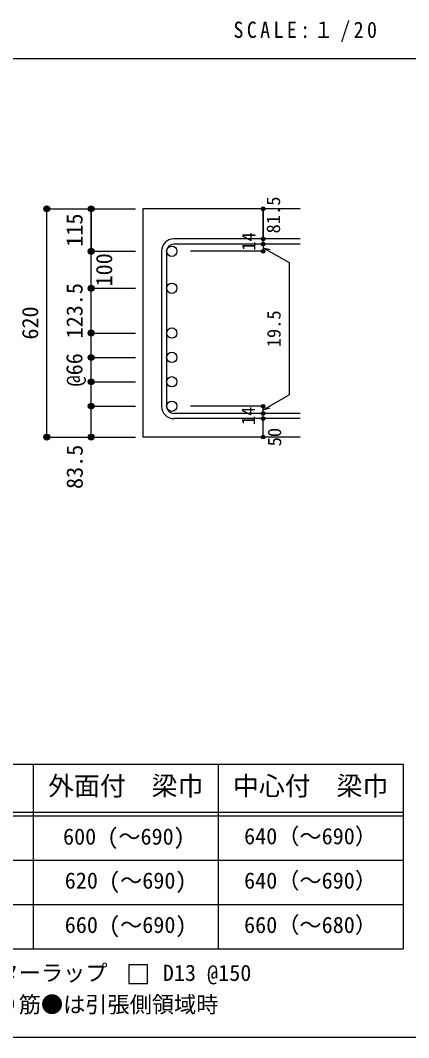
# Model space of a CAD drawing. Units: millimetres at full size, sheet at 1:20; some dimension numbers follow another scale. Extents: x -3982 to 3969, y -2797 to 2801.
# Drawn here: x 1372 to 2422, y -2797 to -45 of the extents above; entities that cross this region are included whole.
import ezdxf
from ezdxf.enums import TextEntityAlignment as Align

# ---------------------------------------------------------------- set-up
doc = ezdxf.new("R2010")
doc.units = ezdxf.units.MM
doc.header["$LTSCALE"] = 20
doc.header["$PDMODE"] = 32
doc.header["$PDSIZE"] = 10
for name, color, linetype in [('6-1_躯体線', 2, 'Continuous'), ('6-5_梁主筋', 7, 'Continuous'), ('6-6_S.T.P.', 7, 'Continuous'), ('6-7_文字', 7, 'Continuous'), ('6-D_寸法', 4, 'Continuous'), ('6-E_枠', 7, 'Continuous'), ('F-0_枠', 6, 'Continuous')]:
    doc.layers.add(name, color=color, linetype=linetype)
doc.styles.add('ＭＳ ゴシック', font='')
doc.styles.get('ＭＳ ゴシック').set_extended_font_data('MS Gothic')

msp = doc.modelspace()

# ---------------------------------------------------------------- linework, layer by layer
at = {"layer": '6-1_躯体線'}
for p, q in [((2128.29, -554.67), (1703.29, -554.67)), ((1703.29, -554.67), (1703.29, -1172.17)), ((2128.29, -1172.17), (1703.29, -1172.17))]:
    msp.add_line(p, q, dxfattribs=at)
at = {"layer": '6-5_梁主筋', "color": 3}
for centre in [(1781.29, -669.6), (1781.29, -769.67), (1781.29, -890.67), (1781.29, -956.67), (1781.29, -1022.67), (1781.29, -1088.67)]:
    msp.add_circle(centre, 14, dxfattribs=at)
at = {"layer": '6-6_S.T.P.'}
for p, q in [((2128.29, -636.1), (1786.79, -636.1)), ((2128.29, -650.1), (1786.79, -650.1)), ((1753.29, -669.6), (1753.29, -1088.67)), ((1767.29, -669.6), (1767.29, -1088.67)), ((2128.29, -1108.17), (1786.79, -1108.17)), ((2128.29, -1122.17), (1786.79, -1122.17))]:
    msp.add_line(p, q, dxfattribs=at)
for centre, radius, start, end in [((1786.79, -669.6), 33.5, 90, 180), ((1786.79, -669.6), 19.5, 90, 180), ((1786.79, -1088.67), 33.5, 180, 270), ((1786.79, -1088.67), 19.5, 180, 270)]:
    msp.add_arc(centre, radius, start, end, dxfattribs=at)
at = {"layer": '6-7_文字'}
msp.add_lwpolyline([(1665.21, -2650.25), (1715.21, -2650.25), (1715.21, -2600.25), (1665.21, -2600.25)], close=True, dxfattribs=at)
at = {"layer": '6-D_寸法'}
for p, q in [((1443.29, -554.67), (1563.29, -554.67)), ((1443.29, -554.67), (1563.29, -554.67)), ((1443.29, -1172.17), (1443.29, -554.67)), ((1563.29, -554.67), (1683.29, -554.67)), ((2028.29, -650.1), (2028.29, -636.1)), ((2028.29, -650.1), (2028.29, -669.6)), ((2028.29, -659.85), (2098.35, -700.3)), ((2028.29, -659.85), (2047.61, -665.03)), ((1563.29, -669.6), (1683.29, -669.6)), ((1563.29, -769.67), (1563.29, -669.6)), ((2028.29, -669.6), (1832.2, -669.6)), ((2098.35, -700.3), (2098.35, -1057.97)), ((1563.29, -890.67), (1563.29, -769.67)), ((1563.29, -769.67), (1683.29, -769.67)), ((1563.29, -890.67), (1683.29, -890.67)), ((1563.29, -890.67), (1683.29, -890.67)), ((1563.29, -890.67), (1683.29, -890.67)), ((1563.29, -956.67), (1683.29, -956.67)), ((1563.29, -956.67), (1683.29, -956.67)), ((1563.29, -956.67), (1683.29, -956.67)), ((1563.29, -1022.67), (1683.29, -1022.67)), ((1563.29, -1022.67), (1683.29, -1022.67)), ((1563.29, -1022.67), (1683.29, -1022.67)), ((2028.29, -1098.42), (2098.35, -1057.97)), ((1563.29, -1088.67), (1683.29, -1088.67)), ((1563.29, -1088.67), (1683.29, -1088.67)), ((1563.29, -1088.67), (1683.29, -1088.67)), ((2028.29, -1088.67), (1832.2, -1088.67)), ((2028.29, -1108.17), (2028.29, -1088.67)), ((2028.29, -1098.42), (2047.61, -1093.25)), ((2028.29, -1122.17), (2028.29, -1108.17)), ((2028.29, -1172.17), (2028.29, -1122.17)), ((1563.29, -1172.17), (1683.29, -1172.17))]:
    msp.add_line(p, q, dxfattribs=at)
for points in [[(1443.29, -554.67), (1563.29, -554.67), (1683.29, -554.67)], [(1563.29, -554.67), (1563.29, -669.6), (1563.29, -554.67)], [(2028.29, -636.1), (2028.29, -554.67), (2028.29, -636.1)], [(1443.29, -1172.17), (1563.29, -1172.17), (1563.29, -1088.67), (1563.29, -890.67)]]:
    msp.add_lwpolyline(points, dxfattribs=at)
for centre, radius in [((1443.29, -554.67), 8), ((1443.29, -554.67), 7.2), ((1443.29, -554.67), 6.4), ((1443.29, -554.67), 5.6), ((1443.29, -554.67), 4.8), ((1563.29, -554.67), 8), ((1563.29, -554.67), 7.2), ((1563.29, -554.67), 6.4), ((1563.29, -554.67), 5.6), ((1563.29, -554.67), 4.8), ((1443.29, -554.67), 4), ((1443.29, -554.67), 3.2), ((1443.29, -554.67), 2.4), ((1443.29, -554.67), 1.6), ((1443.29, -554.67), 0.8), ((1563.29, -554.67), 4), ((1563.29, -554.67), 3.2), ((1563.29, -554.67), 2.4), ((1563.29, -554.67), 1.6), ((1563.29, -554.67), 0.8), ((2028.29, -554.67), 4), ((2028.29, -554.67), 3.6), ((2028.29, -554.67), 3.2), ((2028.29, -554.67), 2.8), ((2028.29, -554.67), 2.4), ((2028.29, -554.67), 2), ((2028.29, -554.67), 1.6), ((2028.29, -554.67), 1.2), ((2028.29, -554.67), 0.8), ((2028.29, -554.67), 0.4), ((2028.29, -636.1), 4), ((2028.29, -636.1), 3.6), ((2028.29, -636.1), 3.2), ((2028.29, -650.1), 4), ((2028.29, -650.1), 3.6), ((2028.29, -650.1), 3.2), ((2028.29, -636.1), 2.8), ((2028.29, -650.1), 2.8), ((2028.29, -636.1), 2.4), ((2028.29, -650.1), 2.4), ((2028.29, -636.1), 2), ((2028.29, -650.1), 2), ((2028.29, -636.1), 1.6), ((2028.29, -650.1), 1.6), ((2028.29, -636.1), 1.2), ((2028.29, -650.1), 1.2), ((2028.29, -636.1), 0.8), ((2028.29, -650.1), 0.8), ((2028.29, -636.1), 0.4), ((2028.29, -650.1), 0.4), ((1563.29, -669.6), 8), ((1563.29, -669.6), 7.2), ((1563.29, -669.6), 6.4), ((1563.29, -669.6), 5.6), ((1563.29, -669.6), 4.8), ((1563.29, -669.6), 4), ((1563.29, -669.6), 3.2), ((1563.29, -669.6), 2.4), ((1563.29, -669.6), 1.6), ((1563.29, -669.6), 0.8), ((2028.29, -669.6), 4), ((2028.29, -669.6), 3.6), ((2028.29, -669.6), 3.2), ((2028.29, -669.6), 2.8), ((2028.29, -669.6), 2.4), ((2028.29, -669.6), 2), ((2028.29, -669.6), 1.6), ((2028.29, -669.6), 1.2), ((2028.29, -669.6), 0.8), ((2028.29, -669.6), 0.4), ((1563.29, -769.67), 8), ((1563.29, -769.67), 7.2), ((1563.29, -769.67), 6.4), ((1563.29, -769.67), 5.6), ((1563.29, -769.67), 4.8), ((1563.29, -769.67), 4), ((1563.29, -769.67), 3.2), ((1563.29, -769.67), 2.4), ((1563.29, -769.67), 1.6), ((1563.29, -769.67), 0.8), ((1563.29, -890.67), 8), ((1563.29, -890.67), 7.2), ((1563.29, -890.67), 6.4), ((1563.29, -890.67), 5.6), ((1563.29, -890.67), 4.8), ((1563.29, -890.67), 4), ((1563.29, -890.67), 3.2), ((1563.29, -890.67), 2.4), ((1563.29, -890.67), 1.6), ((1563.29, -890.67), 0.8), ((1563.29, -956.67), 8), ((1563.29, -956.67), 7.2), ((1563.29, -956.67), 6.4), ((1563.29, -956.67), 5.6), ((1563.29, -956.67), 4.8), ((1563.29, -956.67), 4), ((1563.29, -956.67), 3.2), ((1563.29, -956.67), 2.4), ((1563.29, -956.67), 1.6), ((1563.29, -956.67), 0.8), ((1563.29, -1022.67), 8), ((1563.29, -1022.67), 7.2), ((1563.29, -1022.67), 6.4), ((1563.29, -1022.67), 5.6), ((1563.29, -1022.67), 4.8), ((1563.29, -1022.67), 4), ((1563.29, -1022.67), 3.2), ((1563.29, -1022.67), 2.4), ((1563.29, -1022.67), 1.6), ((1563.29, -1022.67), 0.8), ((1563.29, -1088.67), 8), ((1563.29, -1088.67), 7.2), ((1563.29, -1088.67), 6.4), ((1563.29, -1088.67), 5.6), ((1563.29, -1088.67), 4.8), ((1563.29, -1088.67), 4), ((1563.29, -1088.67), 3.2), ((1563.29, -1088.67), 2.4), ((1563.29, -1088.67), 1.6), ((1563.29, -1088.67), 0.8), ((2028.29, -1088.67), 4), ((2028.29, -1088.67), 3.6), ((2028.29, -1088.67), 3.2), ((2028.29, -1088.67), 2.8), ((2028.29, -1088.67), 2.4), ((2028.29, -1088.67), 2), ((2028.29, -1088.67), 1.6), ((2028.29, -1088.67), 1.2), ((2028.29, -1088.67), 0.8), ((2028.29, -1088.67), 0.4), ((2028.29, -1108.17), 4), ((2028.29, -1122.17), 4), ((2028.29, -1108.17), 3.6), ((2028.29, -1122.17), 3.6), ((2028.29, -1108.17), 3.2), ((2028.29, -1122.17), 3.2), ((2028.29, -1108.17), 2.8), ((2028.29, -1122.17), 2.8), ((2028.29, -1108.17), 2.4), ((2028.29, -1122.17), 2.4), ((2028.29, -1108.17), 2), ((2028.29, -1122.17), 2), ((2028.29, -1108.17), 1.6), ((2028.29, -1122.17), 1.6), ((2028.29, -1108.17), 1.2), ((2028.29, -1122.17), 1.2), ((2028.29, -1108.17), 0.8), ((2028.29, -1122.17), 0.8), ((2028.29, -1108.17), 0.4), ((2028.29, -1122.17), 0.4), ((1443.29, -1172.17), 8), ((1443.29, -1172.17), 7.2), ((1443.29, -1172.17), 6.4), ((1443.29, -1172.17), 5.6), ((1443.29, -1172.17), 4.8), ((1443.29, -1172.17), 4), ((1443.29, -1172.17), 3.2), ((1443.29, -1172.17), 2.4), ((1443.29, -1172.17), 1.6), ((1443.29, -1172.17), 0.8), ((1563.29, -1172.17), 8), ((1563.29, -1172.17), 7.2), ((1563.29, -1172.17), 6.4), ((1563.29, -1172.17), 5.6), ((1563.29, -1172.17), 4.8), ((1563.29, -1172.17), 4), ((1563.29, -1172.17), 3.2), ((1563.29, -1172.17), 2.4), ((1563.29, -1172.17), 1.6), ((1563.29, -1172.17), 0.8), ((2028.29, -1172.17), 4), ((2028.29, -1172.17), 3.6), ((2028.29, -1172.17), 3.2), ((2028.29, -1172.17), 2.8), ((2028.29, -1172.17), 2.4), ((2028.29, -1172.17), 2), ((2028.29, -1172.17), 1.6), ((2028.29, -1172.17), 1.2), ((2028.29, -1172.17), 0.8), ((2028.29, -1172.17), 0.4)]:
    msp.add_circle(centre, radius, dxfattribs=at)
at = {"layer": '6-D_寸法', "color": 7}
for p in [(1443.29, -554.67), (1563.29, -554.67), (2028.29, -554.67), (2028.29, -636.1), (2028.29, -650.1), (1563.29, -669.6), (2028.29, -669.6), (1563.29, -769.67), (1563.29, -890.67), (1563.29, -956.67), (1563.29, -1022.67), (1563.29, -1088.67), (2028.29, -1088.67), (2028.29, -1088.67), (2028.29, -1108.17), (2028.29, -1122.17), (1443.29, -1172.17), (1563.29, -1172.17), (2028.29, -1172.17)]:
    msp.add_point(p, dxfattribs=at)
at = {"layer": '6-E_枠', "color": 3}
for p, q in [((965.14, -2056.95), (2406.83, -2056.95)), ((2406.83, -2056.95), (2406.83, -2556.95)), ((965.14, -2556.95), (2406.83, -2556.95))]:
    msp.add_line(p, q, dxfattribs=at)
at = {"layer": '6-E_枠'}
for p, q in [((1406.83, -2056.95), (1406.83, -2556.95)), ((1906.83, -2056.95), (1906.83, -2556.95)), ((965.14, -2186.95), (2406.83, -2186.95)), ((965.14, -2196.95), (2406.83, -2196.95)), ((965.14, -2316.95), (2406.83, -2316.95)), ((965.14, -2436.95), (2406.83, -2436.95))]:
    msp.add_line(p, q, dxfattribs=at)
at = {"layer": 'F-0_枠', "color": 2}
msp.add_line((-3981.92, -148.03), (2482.4, -148.03), dxfattribs=at)
at = {"layer": 'F-0_枠'}
msp.add_line((3969.4, -2796.83), (-3981.92, -2796.83), dxfattribs=at)

# ---------------------------------------------------------------- texts
at = {"layer": '6-7_文字', "color": 2, "style": 'ＭＳ ゴシック'}
for s, p in [('外面付\u3000梁巾', (1446.83, -2156.95)), ('中心付\u3000梁巾', (1946.83, -2156.95))]:
    msp.add_text(s, height=51.32, dxfattribs=at).set_placement(p, align=Align.BOTTOM_LEFT)
at = {"layer": '6-7_文字', "style": 'ＭＳ ゴシック'}
for s, p in [('600 (～690)', (1487.14, -2287.95)), ('640（～690）', (1976.83, -2286.95)), ('620 (～690)', (1491.83, -2406.95)), ('640（～690）', (1976.83, -2406.95)), ('660 (～690)', (1491.83, -2526.95)), ('660（～680）', (1976.83, -2526.95)), ('※ 基礎梁スターラップ     D13 @150', (977.51, -2656.67)), ('※ 柱型立上り筋●は引張側領域時', (977.51, -2742.34))]:
    msp.add_text(s, height=43.99, dxfattribs=at).set_placement(p, align=Align.BOTTOM_LEFT)
at = {"layer": '6-7_文字', "color": 2, "insert": (1948.17, -103.03), "char_height": 43.99, "attachment_point": 7, "style": 'ＭＳ ゴシック'}
msp.add_mtext('\\T1.34;\\W0.9;SCALE:１/20', dxfattribs=at)
at = {"layer": '6-D_寸法', "style": 'ＭＳ ゴシック'}
for s, height, p in [('81.5', 36.66, (2085.2, -621.17)), ('115', 43.99, (1553.29, -657.14)), ('14', 36.66, (2018.29, -668.03)), ('100', 43.99, (1633.29, -764.64)), ('123.5', 43.99, (1553.29, -905.17)), ('620', 43.99, (1433.29, -908.42)), ('19.5', 36.66, (2086.64, -929.14)), ('@66', 43.99, (1552.72, -1035.04)), ('14', 36.66, (2017.63, -1139.84)), ('50', 36.66, (2088.29, -1197.17)), ('83.5', 43.99, (1553.7, -1312.55))]:
    msp.add_text(s, height=height, rotation=90, dxfattribs=at).set_placement(p, align=Align.BOTTOM_LEFT)

doc.saveas('drawing.dxf')
